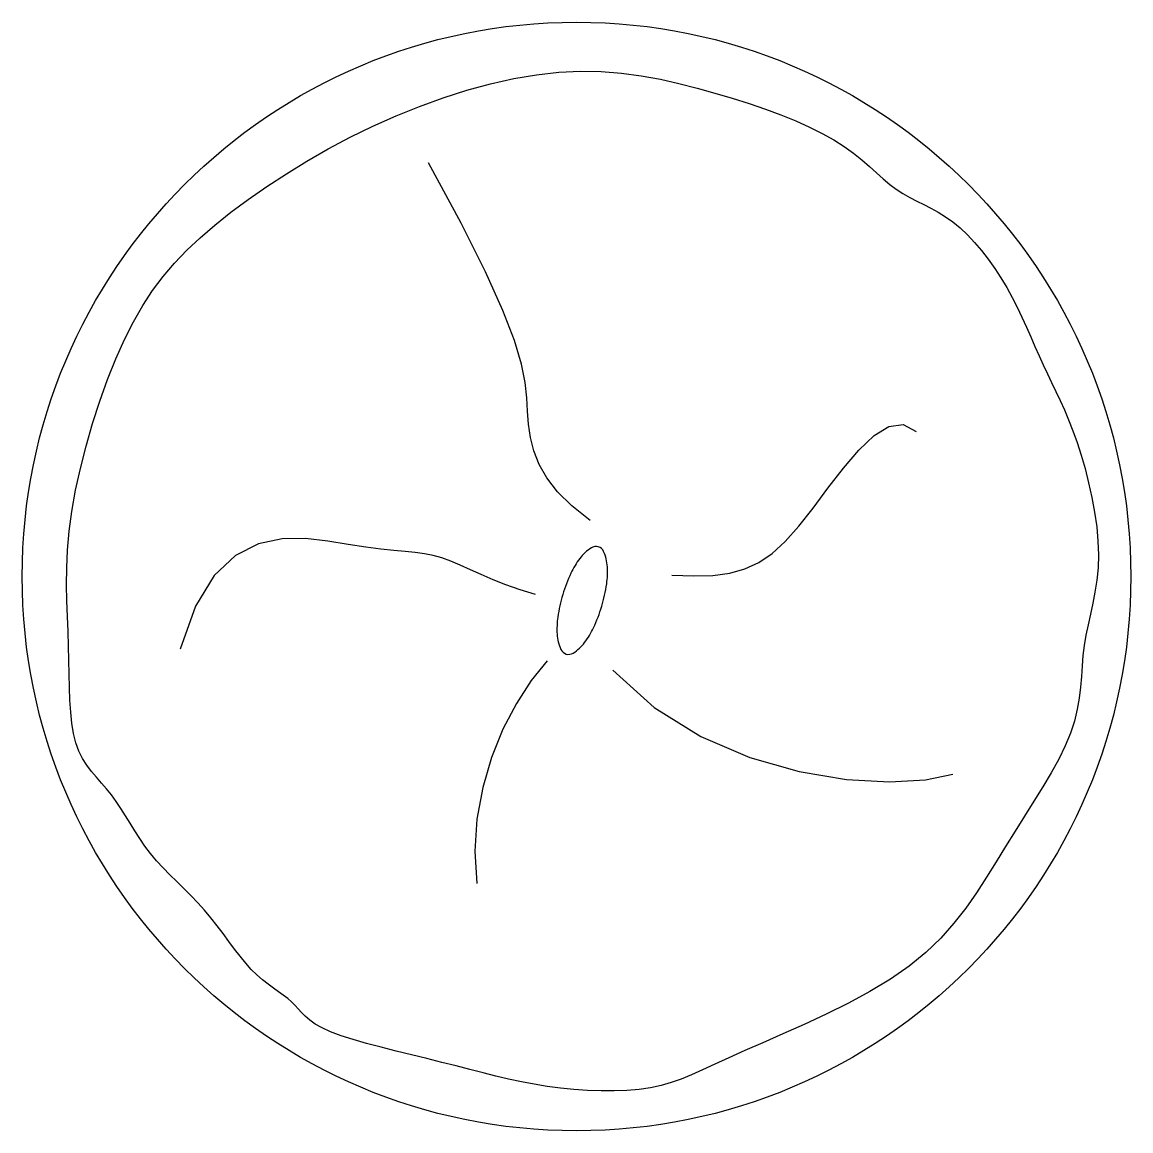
# Model space of a CAD drawing. Header units: metres. Extents: x -0.173 to 0.171, y -0.165 to 0.18.
import ezdxf

# ---------------------------------------------------------------- set-up
doc = ezdxf.new("R2010")
doc.units = ezdxf.units.M

msp = doc.modelspace()

# ---------------------------------------------------------------- linework, layer by layer
msp.add_lwpolyline([(0.04204, 0.15766), (0.04744, 0.15604), (0.05269, 0.15436), (0.05776, 0.15262), (0.0626, 0.15083), (0.06719, 0.14898), (0.07149, 0.14707), (0.07546, 0.14511), (0.07906, 0.14308), (0.08229, 0.14101), (0.08517, 0.13892), (0.08777, 0.13683), (0.09014, 0.13479), (0.09234, 0.13282), (0.09442, 0.13096), (0.09645, 0.12924), (0.09848, 0.1277), (0.10056, 0.12635), (0.10268, 0.12515), (0.10485, 0.12404), (0.10706, 0.12294), (0.10929, 0.12181), (0.11154, 0.12059), (0.11381, 0.11919), (0.11608, 0.11758), (0.11836, 0.1157), (0.12061, 0.11356), (0.12284, 0.1112), (0.12501, 0.10865), (0.12712, 0.10594), (0.12914, 0.10309), (0.13106, 0.10015), (0.13287, 0.09714), (0.13455, 0.09408), (0.13612, 0.09101), (0.1376, 0.08793), (0.13899, 0.08486), (0.14033, 0.08183), (0.14164, 0.07883), (0.14292, 0.0759), (0.1442, 0.07305), (0.1455, 0.07028), (0.14681, 0.06755), (0.14813, 0.0648), (0.14946, 0.06199), (0.15079, 0.05906), (0.15211, 0.05594), (0.15342, 0.05259), (0.15472, 0.04896), (0.156, 0.04501), (0.15721, 0.04079), (0.15834, 0.03637), (0.15935, 0.03183), (0.16019, 0.02725), (0.16084, 0.02269), (0.16125, 0.01823), (0.1614, 0.01394), (0.16126, 0.00989), (0.16087, 0.00605), (0.16031, 0.00239), (0.15963, -0.00111), (0.15889, -0.00449), (0.15815, -0.00778), (0.15749, -0.011), (0.15695, -0.01419), (0.15657, -0.01738), (0.15631, -0.0206), (0.15608, -0.02385), (0.15581, -0.02717), (0.15541, -0.03058), (0.15481, -0.03409), (0.15393, -0.03773), (0.1527, -0.04152), (0.15105, -0.04547), (0.14903, -0.04958), (0.14669, -0.05384), (0.1441, -0.05822), (0.14132, -0.06271), (0.13842, -0.06731), (0.13545, -0.07199), (0.13247, -0.07674), (0.12952, -0.08154), (0.12654, -0.08637), (0.12342, -0.09119), (0.12008, -0.09597), (0.11641, -0.10067), (0.11233, -0.10526), (0.10773, -0.10971), (0.10253, -0.11398), (0.09667, -0.11805), (0.09029, -0.12191), (0.08358, -0.12555), (0.07671, -0.12896), (0.06987, -0.13215), (0.06324, -0.13511), (0.05701, -0.13782), (0.05135, -0.1403), (0.0464, -0.14253), (0.04207, -0.14452), (0.03824, -0.14628), (0.03479, -0.14781), (0.03156, -0.14913), (0.02845, -0.15023), (0.02531, -0.15113), (0.02202, -0.15184), (0.01847, -0.15235), (0.01469, -0.15268), (0.01072, -0.15285), (0.00662, -0.15285), (0.00243, -0.1527), (-0.00179, -0.15241), (-0.006, -0.15198), (-0.01015, -0.15143), (-0.0142, -0.15077), (-0.01817, -0.15001), (-0.02212, -0.14915), (-0.02608, -0.14822), (-0.0301, -0.14722), (-0.03422, -0.14617), (-0.03848, -0.14507), (-0.04292, -0.14394), (-0.04757, -0.14279), (-0.05234, -0.14163), (-0.05712, -0.14045), (-0.06181, -0.13926), (-0.0663, -0.13806), (-0.07049, -0.13685), (-0.07426, -0.13564), (-0.07751, -0.13443), (-0.08018, -0.13321), (-0.08231, -0.13201), (-0.08402, -0.13081), (-0.0854, -0.12962), (-0.08656, -0.12845), (-0.08758, -0.12731), (-0.08858, -0.1262), (-0.08965, -0.12512), (-0.09087, -0.12407), (-0.09224, -0.12302), (-0.09373, -0.12195), (-0.09531, -0.12082), (-0.09698, -0.11959), (-0.0987, -0.11823), (-0.10044, -0.11671), (-0.10219, -0.115), (-0.10393, -0.11307), (-0.10566, -0.11095), (-0.10741, -0.10869), (-0.10917, -0.10632), (-0.11098, -0.10388), (-0.11283, -0.10142), (-0.11475, -0.09897), (-0.11676, -0.09658), (-0.11885, -0.09427), (-0.121, -0.09203), (-0.12319, -0.08985), (-0.12538, -0.0877), (-0.12754, -0.08555), (-0.12964, -0.0834), (-0.13166, -0.08121), (-0.13355, -0.07897), (-0.1353, -0.07666), (-0.13692, -0.0743), (-0.13846, -0.07192), (-0.13992, -0.06955), (-0.14135, -0.06722), (-0.14277, -0.06496), (-0.1442, -0.06279), (-0.14569, -0.06075), (-0.14723, -0.05884), (-0.14882, -0.05702), (-0.1504, -0.05523), (-0.15193, -0.05341), (-0.15338, -0.05149), (-0.1547, -0.04942), (-0.15586, -0.04713), (-0.15681, -0.04456), (-0.15753, -0.04166), (-0.15804, -0.03845), (-0.15839, -0.03496), (-0.15861, -0.03122), (-0.15874, -0.02726), (-0.15883, -0.02312), (-0.15892, -0.01882), (-0.15904, -0.0144), (-0.15922, -0.00986), (-0.15942, -0.0052), (-0.15959, -0.00037), (-0.15967, 0.00466), (-0.15961, 0.00992), (-0.15935, 0.01546), (-0.15884, 0.02131), (-0.15803, 0.0275), (-0.15687, 0.03405), (-0.15538, 0.04086), (-0.15361, 0.04783), (-0.15158, 0.05483), (-0.14933, 0.06176), (-0.1469, 0.06849), (-0.14433, 0.07493), (-0.14164, 0.08094), (-0.13886, 0.08646), (-0.13597, 0.09152), (-0.1329, 0.0962), (-0.12963, 0.10058), (-0.1261, 0.10473), (-0.12227, 0.10872), (-0.11809, 0.11265), (-0.11352, 0.11657), (-0.10853, 0.12055), (-0.10314, 0.12456), (-0.09738, 0.12858), (-0.09129, 0.13256), (-0.08491, 0.13646), (-0.07827, 0.14025), (-0.07141, 0.14389), (-0.06436, 0.14734), (-0.05716, 0.15056), (-0.04986, 0.15352), (-0.0425, 0.15619), (-0.03513, 0.15854), (-0.0278, 0.16055), (-0.02055, 0.16217), (-0.01344, 0.16337), (-0.00651, 0.16414), (0.00021, 0.16444), (0.00671, 0.16432), (0.01301, 0.16383), (0.01913, 0.16302), (0.02508, 0.16195), (0.03087, 0.16066), (0.03652, 0.15922)], close=True)
for points in [[(0.0032, 0.02467), (-0.00249, 0.02917), (-0.00692, 0.03357), (-0.01025, 0.03789), (-0.01265, 0.04213), (-0.01429, 0.04632), (-0.01532, 0.05046), (-0.01591, 0.05458), (-0.01622, 0.05868), (-0.01645, 0.06286), (-0.01696, 0.06757), (-0.01811, 0.07332), (-0.0203, 0.08063), (-0.02391, 0.09003), (-0.02932, 0.10203), (-0.03692, 0.11715), (-0.04708, 0.13592)], [(0.02869, 0.00767), (0.03549, 0.0074), (0.04143, 0.00756), (0.04667, 0.00826), (0.05137, 0.00957), (0.05571, 0.01159), (0.05984, 0.01441), (0.06393, 0.01814), (0.06814, 0.02285), (0.07259, 0.02854), (0.07724, 0.03475), (0.08202, 0.04095), (0.08682, 0.04657), (0.09157, 0.05107), (0.0962, 0.05389), (0.1006, 0.05449), (0.1047, 0.05231)], [(-0.01379, 0.0016), (-0.01858, 0.00304), (-0.02295, 0.00459), (-0.02695, 0.0062), (-0.03063, 0.00781), (-0.03402, 0.00935), (-0.03717, 0.01078), (-0.04013, 0.01202), (-0.04292, 0.01303), (-0.04562, 0.01377), (-0.04833, 0.01429), (-0.05118, 0.01467), (-0.0543, 0.01499), (-0.05782, 0.01533), (-0.06187, 0.01575), (-0.06657, 0.01635), (-0.07206, 0.01719), (-0.07839, 0.01825), (-0.08535, 0.01903), (-0.09264, 0.01894), (-0.1, 0.01739), (-0.10712, 0.01378), (-0.11374, 0.00751), (-0.11955, -0.002), (-0.12428, -0.01537)], [(-0.01015, -0.01905), (-0.01507, -0.02511), (-0.01971, -0.03226), (-0.02389, -0.04031), (-0.02745, -0.04911), (-0.0302, -0.05847), (-0.032, -0.06824), (-0.03265, -0.07823), (-0.032, -0.08828)], [(0.01025, -0.02195), (0.02318, -0.03356), (0.03764, -0.04251), (0.05291, -0.04905), (0.06826, -0.05342), (0.08298, -0.05588), (0.09634, -0.05667), (0.10761, -0.05605), (0.11608, -0.05427)]]:
    msp.add_lwpolyline(points)
msp.add_lwpolyline([(-0.00529, 0.0016, 0.037451), (-0.00683, -0.00537, 0.049929), (-0.00705, -0.01072, 0.093263), (-0.00588, -0.01545, 0.215635), (-0.00423, -0.01689, 0.215635), (-0.00206, -0.0166, 0.093263), (0.00153, -0.0133, 0.049929), (0.00429, -0.00871, 0.037451), (0.00684, -0.00205, 0.037451), (0.00838, 0.00492, 0.049929), (0.0086, 0.01027, 0.093263), (0.00743, 0.015, 0.215635), (0.00578, 0.01644, 0.215635), (0.00361, 0.01615, 0.093263), (0.00002, 0.01284, 0.049929), (-0.00274, 0.00825, 0.037451)], format="xyb", close=True)
msp.add_circle((-0.00101, 0.00723), 0.17248)

doc.saveas('drawing.dxf')
